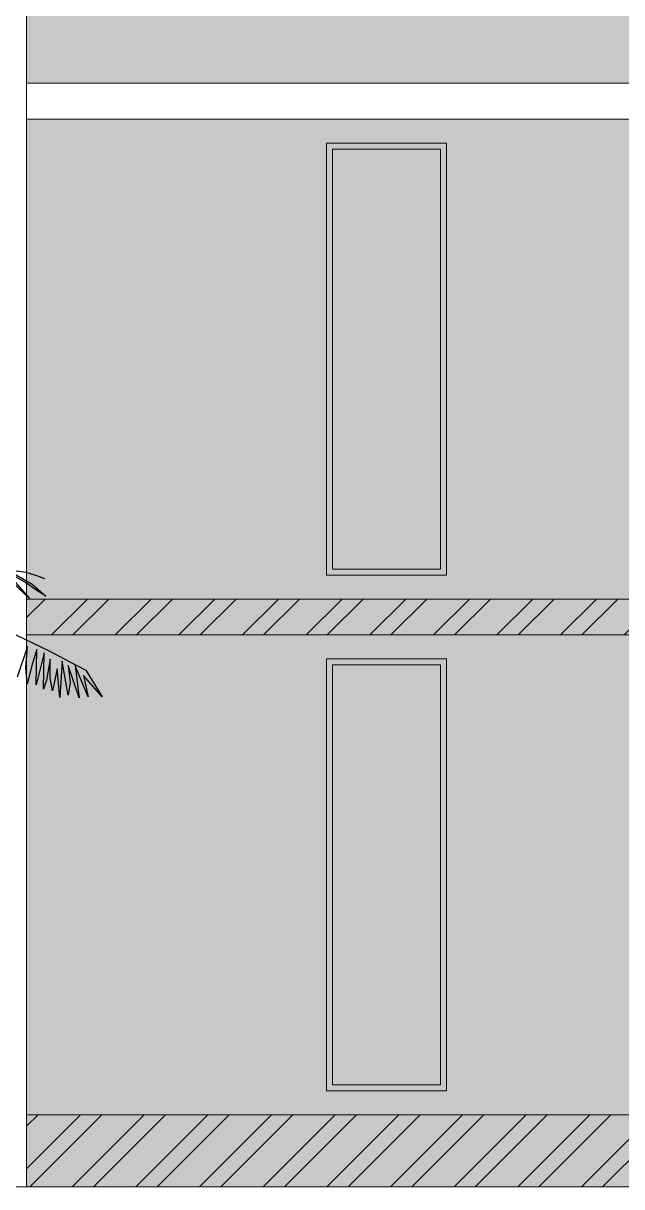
# Model space of a CAD drawing. Header units: inches. Extents: x 17 to 458, y 103 to 566.
# Drawn here: x 61.83 to 66.81, y 237.27 to 246.97 of the extents above; entities that cross this region are included whole.
import ezdxf

# ---------------------------------------------------------------- set-up
doc = ezdxf.new("R2010")
doc.units = ezdxf.units.IN
doc.header["$MEASUREMENT"] = 0
for name, color, linetype in [('PLANT', 100, 'Continuous'), ('TILE', 12, 'Continuous'), ('TREE', 94, 'Continuous')]:
    doc.layers.add(name, color=color, linetype=linetype)

# ---------------------------------------------------------------- blocks, each defined once
blk = doc.blocks.new('A$C6227582D')
at = {"layer": 'TREE'}
for p, q in [((0.5466, 5.0961), (0.4821, 5.0711)), ((0.6355, 5.1233), (0.5466, 5.0961)), ((0.7559, 5.1245), (0.5831, 5.0243)), ((0.8056, 5.132), (0.6058, 4.9053)), ((0.6058, 4.9053), (0.8452, 5.1284)), ((0.7378, 5.1367), (0.6355, 5.1233)), ((0.6391, 5.0389), (0.8056, 5.132)), ((0.5831, 5.0243), (0.4696, 4.9249)), ((0.4696, 4.9249), (0.5607, 4.9816)), ((0.5607, 4.9816), (0.6391, 5.0389)), ((0.8617, 4.6685), (0.4416, 4.4683)), ((0.4416, 4.4683), (0.2762, 4.3792)), ((0.5514, 4.1858), (0.5461, 4.4785)), ((0.5461, 4.4785), (0.582, 4.3656)), ((0.6368, 4.33), (0.6227, 4.5053)), ((0.6227, 4.5053), (0.7097, 4.2496)), ((0.2762, 4.3792), (0.1366, 4.308)), ((0.2835, 4.0981), (0.3326, 4.3815)), ((0.3326, 4.3815), (0.3529, 4.0776)), ((0.4347, 4.242), (0.4347, 4.3987)), ((0.4347, 4.3987), (0.4637, 4.2233)), ((0.4891, 4.1476), (0.4833, 4.4516)), ((0.4833, 4.4516), (0.5228, 4.2962)), ((0.582, 4.3656), (0.6264, 4.1921)), ((0.1366, 4.308), (0, 4.0835)), ((0.1169, 4.0836), (0.225, 4.3438)), ((0.1917, 4.076), (0.2826, 4.3466)), ((0.225, 4.3438), (0.1917, 4.076)), ((0.2826, 4.3466), (0.268, 4.2036)), ((0.3529, 4.0776), (0.3757, 4.3184)), ((0.3757, 4.3184), (0.4143, 4.1339)), ((0.5228, 4.2962), (0.5514, 4.1858)), ((0.6264, 4.1921), (0.6368, 4.33)), ((0, 4.0835), (0.1567, 4.2617)), ((0.1567, 4.2617), (0.1169, 4.0836)), ((0.268, 4.2036), (0.2835, 4.0981)), ((0.4143, 4.1339), (0.4347, 4.242)), ((0.4637, 4.2233), (0.4891, 4.1476))]:
    blk.add_line(p, q, dxfattribs=at)
blk = doc.blocks.new('A$C0C57033E')
at = {"layer": 'PLANT'}
blk.add_blockref('A$C6227582D', (0, 0), dxfattribs=at)
blk = doc.blocks.new('A$C43726D92')
at = {"layer": 'PLANT', "xscale": -1}
blk.add_blockref('A$C0C57033E', (5.664, 0), dxfattribs=at)

msp = doc.modelspace()

# ---------------------------------------------------------------- hatches: boundary and pattern name
at = {"lineweight": 0, "true_color": 0xcd6928}
h = msp.add_hatch(color=32, dxfattribs=at)
h.dxf.hatch_style = 1
h.paths.add_polyline_path([(61.85581, 247.67185), (61.85581, 246.47185), (93.85581, 246.47185), (93.85581, 247.67185)])
at = {"lineweight": 0, "true_color": 0xfeeab9}
h = msp.add_hatch(color=254, dxfattribs=at)
h.dxf.hatch_style = 1
h.paths.add_polyline_path([(85.85581, 246.17185), (61.85581, 246.17185), (61.85581, 242.17185), (85.85581, 242.17185)])
h.paths.add_polyline_path([(64.35581, 245.97185), (65.35581, 245.97185), (65.35581, 242.37185), (64.35581, 242.37185)], flags=16)
h.paths.add_polyline_path([(64.40581, 245.92185), (65.30581, 245.92185), (65.30581, 242.42185), (64.40581, 242.42185)], flags=0)
h.paths.add_polyline_path([(68.35581, 245.97185), (69.35581, 245.97185), (69.35581, 242.37185), (68.35581, 242.37185)], flags=16)
h.paths.add_polyline_path([(68.40581, 245.92185), (69.30581, 245.92185), (69.30581, 242.42185), (68.40581, 242.42185)], flags=0)
h.paths.add_polyline_path([(72.35581, 245.97185), (73.35581, 245.97185), (73.35581, 242.37185), (72.35581, 242.37185)], flags=16)
h.paths.add_polyline_path([(72.40581, 245.92185), (73.30581, 245.92185), (73.30581, 242.42185), (72.40581, 242.42185)], flags=0)
h.paths.add_polyline_path([(76.35581, 245.97185), (77.35581, 245.97185), (77.35581, 242.37185), (76.35581, 242.37185)], flags=16)
h.paths.add_polyline_path([(76.40581, 245.92185), (77.30581, 245.92185), (77.30581, 242.42185), (76.40581, 242.42185)], flags=0)
h.paths.add_polyline_path([(80.35581, 245.97185), (81.35581, 245.97185), (81.35581, 242.37185), (80.35581, 242.37185)], flags=16)
h.paths.add_polyline_path([(80.40581, 245.92185), (81.30581, 245.92185), (81.30581, 242.42185), (80.40581, 242.42185)], flags=0)
h.paths.add_polyline_path([(84.35581, 245.97185), (85.35581, 245.97185), (85.35581, 242.37185), (84.35581, 242.37185)], flags=16)
h.paths.add_polyline_path([(84.40581, 245.92185), (85.30581, 245.92185), (85.30581, 242.42185), (84.40581, 242.42185)], flags=0)
h.paths.add_polyline_path([(85.85581, 241.87185), (61.85581, 241.87185), (61.85581, 237.87185), (85.85581, 237.87185)])
h.paths.add_polyline_path([(64.35581, 241.67185), (65.35581, 241.67185), (65.35581, 238.07185), (64.35581, 238.07185)], flags=16)
h.paths.add_polyline_path([(64.40581, 241.62185), (65.30581, 241.62185), (65.30581, 238.12185), (64.40581, 238.12185)], flags=0)
h.paths.add_polyline_path([(68.35581, 241.67185), (69.35581, 241.67185), (69.35581, 238.07185), (68.35581, 238.07185)], flags=16)
h.paths.add_polyline_path([(68.40581, 241.62185), (69.30581, 241.62185), (69.30581, 238.12185), (68.40581, 238.12185)], flags=0)
h.paths.add_polyline_path([(72.35581, 241.67185), (73.35581, 241.67185), (73.35581, 238.07185), (72.35581, 238.07185)], flags=16)
h.paths.add_polyline_path([(72.40581, 241.62185), (73.30581, 241.62185), (73.30581, 238.12185), (72.40581, 238.12185)], flags=0)
h.paths.add_polyline_path([(76.35581, 241.67185), (77.35581, 241.67185), (77.35581, 238.07185), (76.35581, 238.07185)], flags=16)
h.paths.add_polyline_path([(76.40581, 241.62185), (77.30581, 241.62185), (77.30581, 238.12185), (76.40581, 238.12185)], flags=0)
h.paths.add_polyline_path([(80.35581, 241.67185), (81.35581, 241.67185), (81.35581, 238.07185), (80.35581, 238.07185)], flags=16)
h.paths.add_polyline_path([(80.40581, 241.62185), (81.30581, 241.62185), (81.30581, 238.12185), (80.40581, 238.12185)], flags=0)
h.paths.add_polyline_path([(84.35581, 241.67185), (85.35581, 241.67185), (85.35581, 238.07185), (84.35581, 238.07185)], flags=16)
h.paths.add_polyline_path([(84.40581, 241.62185), (85.30581, 241.62185), (85.30581, 238.12185), (84.40581, 238.12185)], flags=0)
h.paths.add_polyline_path([(93.85581, 246.17185), (85.85581, 246.17185), (85.85581, 242.17185), (93.85581, 242.17185)])
h.paths.add_polyline_path([(87.20581, 242.37185), (86.20581, 242.37185), (86.20581, 245.97185), (87.20581, 245.97185)], flags=16)
h.paths.add_polyline_path([(87.15581, 242.42185), (86.25581, 242.42185), (86.25581, 245.92185), (87.15581, 245.92185)], flags=0)
h.paths.add_polyline_path([(93.85581, 241.87185), (85.85581, 241.87185), (85.85581, 237.87185), (86.25581, 237.87185), (86.25581, 240.07185), (87.25581, 240.07185), (88.25581, 240.07185), (88.25581, 237.87185), (93.85581, 237.87185)])
at = {"lineweight": 0, "true_color": 0x000000}
h = msp.add_hatch(color=18, dxfattribs=at)
h.dxf.hatch_style = 1
h.paths.add_polyline_path([(64.35581, 242.37185), (65.35581, 242.37185), (65.35581, 245.97185), (64.35581, 245.97185)])
h.paths.add_polyline_path([(64.40581, 242.42185), (65.30581, 242.42185), (65.30581, 245.92185), (64.40581, 245.92185)], flags=16)
at = {"lineweight": 0}
h = msp.add_hatch(color=6, dxfattribs=at)
h.dxf.hatch_style = 1
h.set_gradient(color1=(173, 221, 247))
h.paths.add_polyline_path([(64.40581, 242.42185), (65.30581, 242.42185), (65.30581, 245.92185), (64.40581, 245.92185)])
at = {"lineweight": 0, "true_color": 0xcd6928}
h = msp.add_hatch(color=32, dxfattribs=at)
h.dxf.hatch_style = 1
h.paths.add_polyline_path([(93.85581, 242.17185), (61.85581, 242.17185), (61.85581, 241.87185), (93.85581, 241.87185)])
at = {"lineweight": 0, "true_color": 0xf8d731}
h = msp.add_hatch(dxfattribs=at)
h.set_pattern_fill('ANSI32', color=40)
h.set_pattern_definition([(45, (-94.7438, 221.89033), (-0.26516504, 0.26516504), []), (45, (-94.56704, 221.89033), (-0.26516504, 0.26516504), [])])
h.paths.add_polyline_path([(93.85581, 242.17185), (61.85581, 242.17185), (61.85581, 241.87185), (93.85581, 241.87185)])
h.paths.add_polyline_path([(85.05581, 237.42185), (85.35581, 237.42185), (85.35581, 237.57185), (85.65581, 237.57185), (85.65581, 237.72185), (85.95581, 237.72185), (85.95581, 237.87185), (61.85581, 237.87185), (61.85581, 237.27185), (85.05581, 237.27185)])
h.paths.add_polyline_path([(93.85581, 237.87185), (88.55581, 237.87185), (88.55581, 237.72185), (88.85581, 237.72185), (88.85581, 237.57185), (89.15581, 237.57185), (89.15581, 237.42185), (89.45581, 237.42185), (89.45581, 237.27185), (93.85581, 237.27185)])
at = {"lineweight": 0, "true_color": 0x000000}
h = msp.add_hatch(color=18, dxfattribs=at)
h.dxf.hatch_style = 1
h.paths.add_polyline_path([(64.35581, 238.07185), (65.35581, 238.07185), (65.35581, 241.67185), (64.35581, 241.67185)])
h.paths.add_polyline_path([(64.40581, 238.12185), (65.30581, 238.12185), (65.30581, 241.62185), (64.40581, 241.62185)], flags=16)
at = {"lineweight": 0}
h = msp.add_hatch(color=6, dxfattribs=at)
h.dxf.hatch_style = 1
h.set_gradient(color1=(173, 221, 247))
h.paths.add_polyline_path([(64.40581, 238.12185), (65.30581, 238.12185), (65.30581, 241.62185), (64.40581, 241.62185)])
at = {"lineweight": 0, "true_color": 0xcd6928}
h = msp.add_hatch(color=32, dxfattribs=at)
h.dxf.hatch_style = 1
h.paths.add_polyline_path([(85.65581, 237.72185), (85.95581, 237.72185), (85.95581, 237.87185), (61.85581, 237.87185), (61.85581, 237.27185), (85.05581, 237.27185), (85.05581, 237.42185), (85.35581, 237.42185), (85.35581, 237.57185), (85.65581, 237.57185)])
h.paths.add_polyline_path([(93.85581, 237.87185), (88.55581, 237.87185), (88.55581, 237.72185), (88.85581, 237.72185), (88.85581, 237.57185), (89.15581, 237.57185), (89.15581, 237.42185), (89.45581, 237.42185), (89.45581, 237.27185), (93.85581, 237.27185)])

# ---------------------------------------------------------------- linework, layer by layer
at = {"lineweight": 0}
for p, q in [((61.85581, 246.17185), (61.85581, 247.67185)), ((61.85581, 237.27185), (61.85581, 246.17185)), ((64.35581, 245.97185), (64.35581, 242.37185)), ((65.35581, 245.97185), (65.35581, 242.37185)), ((64.35581, 241.67185), (64.35581, 238.07185)), ((65.35581, 241.67185), (65.35581, 238.07185))]:
    msp.add_line(p, q, dxfattribs=at)
at = {"color": 6, "lineweight": 0}
for p, q in [((61.85581, 246.47185), (93.85581, 246.47185)), ((61.85581, 246.17185), (93.85581, 246.17185)), ((64.35581, 245.97185), (65.35581, 245.97185)), ((64.35581, 242.37185), (65.35581, 242.37185)), ((61.85581, 242.17185), (93.85581, 242.17185)), ((61.85581, 241.87185), (93.85581, 241.87185)), ((64.35581, 241.67185), (65.35581, 241.67185)), ((64.35581, 238.07185), (65.35581, 238.07185)), ((61.85581, 237.87185), (93.85581, 237.87185)), ((16.75293, 237.27185), (98.53317, 237.27185))]:
    msp.add_line(p, q, dxfattribs=at)
for points in [[(64.35581, 245.97185), (65.35581, 245.97185), (65.35581, 242.37185), (64.35581, 242.37185)], [(64.40581, 245.92185), (65.30581, 245.92185), (65.30581, 242.42185), (64.40581, 242.42185)], [(64.35581, 241.67185), (65.35581, 241.67185), (65.35581, 238.07185), (64.35581, 238.07185)], [(64.40581, 241.62185), (65.30581, 241.62185), (65.30581, 238.12185), (64.40581, 238.12185)]]:
    msp.add_lwpolyline(points, close=True, dxfattribs=at)

# ---------------------------------------------------------------- block references
at = {"layer": 'TILE', "lineweight": 0}
msp.add_blockref('A$C43726D92', (56.82141, 237.27185), dxfattribs=at)

doc.saveas('drawing.dxf')
